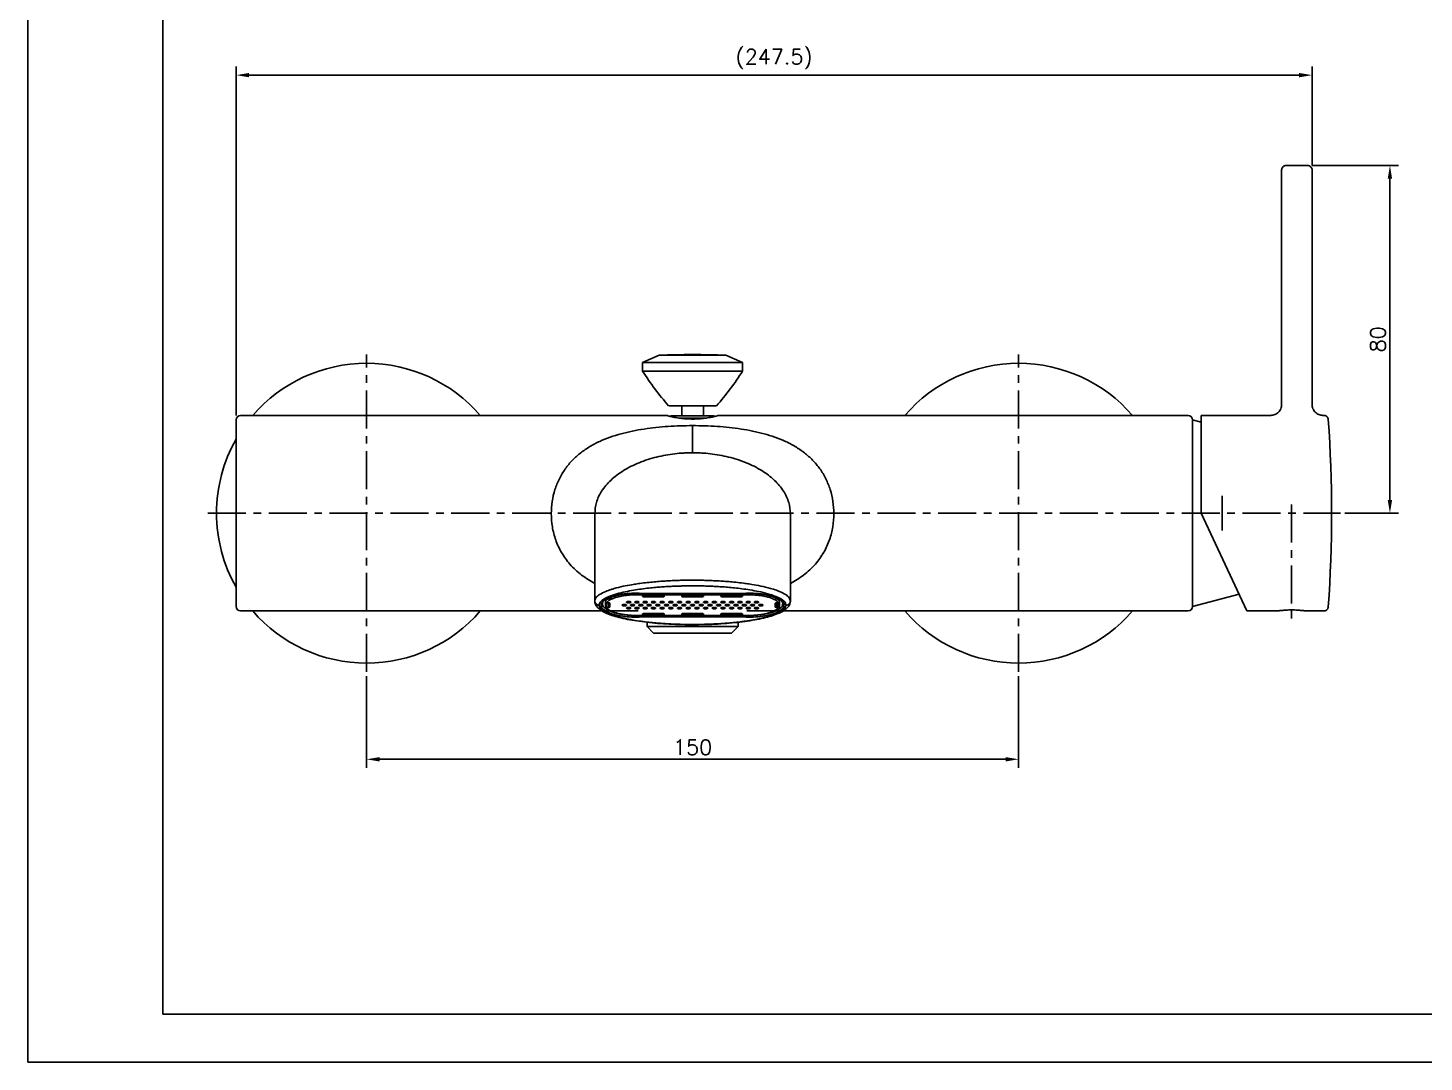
# Model space of a CAD drawing. Extents: x 824 to 1418, y -5538 to -5118.
# Drawn here: x 823.6 to 1144.7, y -5538.2 to -5300.3 of the extents above; entities that cross this region are included whole.
import ezdxf

# ---------------------------------------------------------------- set-up
doc = ezdxf.new("R2010")
doc.units = 0
doc.header["$LTSCALE"] = 7
doc.header["$MEASUREMENT"] = 0
doc.linetypes.add('CENTER', pattern=[2, 1.25, -0.25, 0.25, -0.25])
doc.layers.get('0').update_dxf_attribs({"color": 2, "linetype": 'CONTINUOUS'})
for name, color, linetype in [('CL', 1, 'CENTER'), ('D', 2, 'CONTINUOUS'), ('DWG', 7, 'CONTINUOUS')]:
    doc.layers.add(name, color=color, linetype=linetype)
doc.styles.add('GHS', font='ROMANS', dxfattribs={"bigfont": 'GHS'})

msp = doc.modelspace()

# ---------------------------------------------------------------- linework, layer by layer
at = {"color": 4}
for p, q in [((854.59, -5527.24), (854.59, -5152.24)), ((1403.59, -5527.24), (854.59, -5527.24))]:
    msp.add_line(p, q, dxfattribs=at)
at = {"color": 7, "linetype": 'Continuous'}
for p, q in [((1111.98, -5386.94), (1111.98, -5332.94)), ((1112.98, -5331.94), (1117.98, -5331.94)), ((1118.98, -5386.94), (1118.98, -5332.94)), ((968.81, -5375.61), (964.98, -5377.24)), ((968.81, -5375.61), (984.14, -5375.61)), ((984.14, -5375.61), (987.98, -5377.24)), ((964.98, -5377.24), (987.98, -5377.24)), ((964.98, -5377.24), (964.98, -5379.24)), ((964.98, -5379.24), (987.98, -5379.24)), ((987.98, -5377.24), (987.98, -5379.24)), ((970.98, -5387.24), (981.98, -5387.24)), ((973.98, -5387.24), (973.98, -5389.54)), ((978.98, -5387.24), (978.98, -5389.54)), ((871.48, -5433.44), (871.48, -5390.44)), ((872.48, -5389.44), (970.78, -5389.44)), ((971.48, -5389.54), (971.34, -5389.67)), ((971.48, -5389.54), (981.48, -5389.54)), ((973.28, -5390.04), (979.67, -5390.04)), ((981.48, -5389.54), (981.61, -5389.67)), ((982.18, -5389.44), (1090.48, -5389.44)), ((1109.48, -5389.44), (1093.48, -5389.44)), ((1093.48, -5389.44), (1093.48, -5411.94)), ((1121.7, -5389.44), (1121.48, -5389.44)), ((953.98, -5432.16), (953.98, -5412.04)), ((998.98, -5432.16), (998.98, -5412.04)), ((1093.48, -5411.94), (1103.97, -5434.44)), ((963.48, -5430.72), (963.48, -5430.35)), ((987.28, -5430.43), (965.67, -5430.43)), ((989.48, -5430.72), (989.48, -5430.35)), ((953.98, -5432.17), (953.98, -5432.16)), ((956.46, -5433.5), (956.46, -5431.75)), ((956.48, -5432.17), (956.48, -5431.74)), ((956.76, -5433.61), (956.76, -5432.58)), ((956.76, -5432.58), (957.18, -5432.58)), ((957.18, -5433.61), (956.76, -5433.61)), ((957.18, -5432.58), (957.18, -5433.61)), ((957.48, -5432.69), (957.48, -5433.51)), ((989.48, -5430.72), (963.48, -5430.72)), ((965.47, -5430.86), (969.49, -5430.86)), ((965.47, -5430.86), (965.47, -5431.2)), ((969.49, -5431.2), (965.47, -5431.2)), ((969.49, -5430.86), (969.49, -5431.2)), ((974.47, -5430.86), (978.49, -5430.86)), ((974.47, -5430.86), (974.47, -5431.2)), ((978.49, -5431.2), (974.47, -5431.2)), ((978.49, -5430.86), (978.49, -5431.2)), ((983.47, -5430.86), (983.47, -5431.2)), ((983.47, -5430.86), (987.49, -5430.86)), ((987.49, -5431.2), (983.47, -5431.2)), ((987.49, -5430.86), (987.49, -5431.2)), ((995.48, -5433.51), (995.48, -5432.69)), ((995.78, -5432.58), (996.19, -5432.58)), ((995.78, -5432.58), (995.78, -5433.61)), ((996.19, -5433.61), (995.78, -5433.61)), ((996.19, -5433.61), (996.19, -5432.58)), ((996.48, -5432.17), (996.48, -5431.74)), ((996.49, -5433.5), (996.49, -5431.75)), ((998.98, -5432.17), (998.98, -5432.16)), ((1091.48, -5433.44), (1091.48, -5431.75)), ((872.48, -5434.44), (963.98, -5434.44)), ((963.48, -5435.47), (989.48, -5435.47)), ((963.48, -5435.47), (963.48, -5435.49)), ((963.48, -5435.49), (989.48, -5435.49)), ((965.24, -5435.49), (965.29, -5435.78)), ((965.47, -5435), (969.49, -5435)), ((965.47, -5435), (965.47, -5435.34)), ((969.49, -5435.34), (965.47, -5435.34)), ((965.67, -5435.77), (965.67, -5435.49)), ((965.67, -5435.77), (987.28, -5435.77)), ((966, -5437.05), (966, -5438.04)), ((969.49, -5435), (969.49, -5435.34)), ((974.47, -5435), (978.49, -5435)), ((974.47, -5435), (974.47, -5435.34)), ((978.49, -5435.34), (974.47, -5435.34)), ((978.49, -5435), (978.49, -5435.34)), ((983.47, -5435), (983.47, -5435.34)), ((983.47, -5435), (987.49, -5435)), ((987.49, -5435.34), (983.47, -5435.34)), ((986.96, -5437.05), (986.96, -5438.04)), ((987.28, -5435.49), (987.28, -5435.77)), ((987.49, -5435), (987.49, -5435.34)), ((987.67, -5435.78), (987.72, -5435.49)), ((988.98, -5434.44), (1090.48, -5434.44)), ((989.48, -5435.47), (989.48, -5435.49)), ((1111.03, -5434.44), (1103.97, -5434.44)), ((1121.7, -5434.44), (1117.53, -5434.44)), ((966, -5438.04), (986.96, -5438.04)), ((966, -5438.04), (967.5, -5439.54)), ((967.5, -5439.54), (985.46, -5439.54)), ((986.96, -5438.04), (985.46, -5439.54))]:
    msp.add_line(p, q, dxfattribs=at)
at = {"color": 2, "linetype": 'Continuous'}
msp.add_line((1122.16, -5389.55), (1122.6, -5389.99), dxfattribs=at)
msp.add_lwpolyline([(1417.59, -5118.24), (823.59, -5118.24), (823.59, -5538.24), (1417.59, -5538.24)], close=True)
at = {"color": 7, "linetype": 'Continuous'}
for centre, radius, start, end in [((976.48, -5545.44), 170, 87.4151, 92.5849), ((901.48, -5411.94), 34.5, 40.7057, 139.2943), ((1015.81, -5347.36), 60, 212.0897, 221.6501), ((937.14, -5347.36), 60, 318.3499, 327.9103), ((1051.48, -5411.94), 34.5, 40.7057, 139.2943), ((872.48, -5390.44), 1, 90, 180), ((1090.48, -5390.44), 1, 0, 90), ((823.48, -5411.94), 300, 355.8765, 4.1235), ((901.48, -5411.94), 34.5, 150.4082, 180), ((901.48, -5411.94), 34.5, 180, 209.5918), ((872.48, -5433.44), 1, 180, 270), ((1090.48, -5433.44), 1, 270, 0), ((901.48, -5411.94), 34.5, 220.7057, 319.2943), ((1051.48, -5411.94), 34.5, 220.7057, 319.2943)]:
    msp.add_arc(centre, radius, start, end, dxfattribs=at)
for points in [[(1112.98, -5331.94), (1112.66, -5331.99), (1112.38, -5332.13), (1112.16, -5332.36), (1112.03, -5332.63), (1111.98, -5332.94)], [(1118.98, -5332.94), (1118.93, -5332.63), (1118.79, -5332.36), (1118.57, -5332.13), (1118.29, -5331.99), (1117.98, -5331.94)], [(1111.98, -5386.94), (1111.93, -5387.42), (1111.79, -5387.89), (1111.56, -5388.33), (1111.25, -5388.7), (1110.87, -5389.02), (1110.43, -5389.25), (1109.96, -5389.39), (1109.48, -5389.44)], [(1121.48, -5389.44), (1120.99, -5389.39), (1120.52, -5389.25), (1120.09, -5389.02), (1119.71, -5388.7), (1119.4, -5388.33), (1119.17, -5387.89), (1119.03, -5387.42), (1118.98, -5386.94)], [(943.98, -5412.04), (944.19, -5409.22), (944.82, -5406.51), (945.84, -5404), (947.2, -5401.73), (948.85, -5399.75), (950.75, -5398.05), (952.85, -5396.61), (955.12, -5395.42), (960.03, -5393.67), (965.31, -5392.57), (970.83, -5391.97), (973.65, -5391.83), (976.48, -5391.79)], [(971.11, -5389.62), (970.97, -5389.58), (970.78, -5389.54)], [(971.3, -5389.66), (971.11, -5389.62)], [(981.65, -5389.66), (981.42, -5389.72), (980.52, -5389.9), (979.34, -5390.08), (977.99, -5390.22), (976.52, -5390.27), (975, -5390.22), (973.61, -5390.08), (972.43, -5389.9), (971.53, -5389.72), (971.3, -5389.66)], [(976.48, -5391.79), (979.31, -5391.83), (982.12, -5391.97), (984.9, -5392.21), (987.64, -5392.57), (992.92, -5393.67), (997.83, -5395.42), (1000.1, -5396.61), (1002.2, -5398.05), (1004.1, -5399.75), (1005.76, -5401.73), (1007.12, -5404), (1008.13, -5406.51), (1008.76, -5409.22), (1008.98, -5412.04)], [(976.48, -5398.04), (976.48, -5397.99), (976.48, -5397.72), (976.48, -5397.13), (976.48, -5396.23), (976.48, -5395.13), (976.48, -5393.93), (976.48, -5392.79), (976.48, -5391.79)], [(981.84, -5389.62), (981.65, -5389.66)], [(982.18, -5389.54), (981.99, -5389.58), (981.84, -5389.62)], [(1122.7, -5390.36), (1122.64, -5390.07), (1122.49, -5389.81), (1122.27, -5389.61), (1122, -5389.48), (1121.7, -5389.44)], [(998.98, -5412.04), (998.6, -5409.49), (997.4, -5406.88), (995.31, -5404.38), (992.39, -5402.14), (988.79, -5400.32), (984.76, -5399.02), (982.67, -5398.58), (980.57, -5398.27), (978.5, -5398.09), (977.48, -5398.05), (976.48, -5398.04), (975.47, -5398.05), (974.46, -5398.09), (972.38, -5398.27), (970.29, -5398.58), (968.2, -5399.02), (964.17, -5400.32), (960.57, -5402.14), (957.65, -5404.38), (955.56, -5406.88), (954.35, -5409.49), (953.98, -5412.04)], [(998.98, -5412.04), (998.6, -5409.49), (997.4, -5406.88), (995.31, -5404.38), (992.39, -5402.14), (988.79, -5400.32), (984.76, -5399.02), (982.67, -5398.58), (980.57, -5398.27), (978.5, -5398.09), (977.48, -5398.05), (976.48, -5398.04), (975.47, -5398.05), (974.46, -5398.09), (972.38, -5398.27), (970.29, -5398.58), (968.2, -5399.02), (964.17, -5400.32), (960.57, -5402.14), (957.65, -5404.38), (955.56, -5406.88), (954.35, -5409.49), (953.98, -5412.04)], [(953.97, -5428.09), (950.95, -5426.18), (948.26, -5423.68), (946.32, -5420.97), (945, -5418.1), (944.23, -5415.11), (943.98, -5412.04)], [(1008.98, -5412.04), (1008.73, -5415.07), (1007.97, -5418.04), (1006.67, -5420.92), (1004.72, -5423.65), (1002.02, -5426.17), (998.98, -5428.09)], [(989.44, -5428.23), (988.18, -5428.05), (986.41, -5427.84), (984.78, -5427.69), (983.29, -5427.58), (981.92, -5427.5), (980.66, -5427.44), (979.52, -5427.4), (978.48, -5427.37), (977.52, -5427.36), (976.64, -5427.35), (975.79, -5427.36), (974.9, -5427.36), (973.94, -5427.38), (972.89, -5427.41), (971.75, -5427.46), (970.5, -5427.53), (969.14, -5427.62), (967.66, -5427.74), (966.07, -5427.9), (964.35, -5428.11), (963.74, -5428.19)], [(956.51, -5429.94), (955.07, -5430.68), (954.24, -5431.42), (953.98, -5432.16)], [(997.31, -5432.01), (997, -5431.79), (995.66, -5431.11), (993.75, -5430.47), (991.66, -5429.96), (989.67, -5429.6), (987.83, -5429.33), (986.12, -5429.13), (984.54, -5428.98), (983.09, -5428.87), (981.76, -5428.79), (980.55, -5428.74), (979.43, -5428.7), (978.42, -5428.67), (977.49, -5428.66), (976.63, -5428.66), (975.81, -5428.66), (974.94, -5428.67), (974.01, -5428.69), (972.99, -5428.71), (971.88, -5428.76), (970.67, -5428.82), (969.35, -5428.91), (967.92, -5429.03), (966.38, -5429.18), (964.71, -5429.39), (962.94, -5429.66), (961.04, -5430.02), (959.05, -5430.51), (957.27, -5431.12), (955.96, -5431.79), (955.64, -5432.01)], [(965.29, -5430.41), (963.08, -5430.35), (960.9, -5430.49), (958.91, -5430.83), (957.28, -5431.34), (956.11, -5431.99)], [(961.51, -5430.43), (960.97, -5430.49), (960.04, -5430.63), (959.14, -5430.83), (958.33, -5431.07), (957.65, -5431.34), (957.12, -5431.63), (956.73, -5431.91), (956.48, -5432.17)], [(957.75, -5429.49), (956.51, -5429.94)], [(963.13, -5428.29), (962.5, -5428.39), (960.51, -5428.77), (958.42, -5429.29), (957.75, -5429.49)], [(963.74, -5428.19), (963.13, -5428.29)], [(965.29, -5430.41), (965.35, -5430.42), (965.41, -5430.42), (965.47, -5430.43)], [(965.47, -5430.43), (965.54, -5430.43), (965.6, -5430.43), (965.67, -5430.43)], [(987.28, -5430.43), (987.35, -5430.43), (987.42, -5430.43), (987.49, -5430.43)], [(987.49, -5430.43), (987.55, -5430.42), (987.61, -5430.42), (987.67, -5430.41)], [(996.52, -5431.76), (995.68, -5431.34), (994.04, -5430.83), (992.06, -5430.49), (989.88, -5430.35), (987.67, -5430.41)], [(990.1, -5428.33), (989.44, -5428.23)], [(995.01, -5429.43), (994.38, -5429.24), (992.17, -5428.71), (990.1, -5428.33)], [(996.48, -5432.17), (996.23, -5431.91), (995.84, -5431.63), (995.31, -5431.34), (994.63, -5431.07), (993.82, -5430.83), (992.92, -5430.63), (992, -5430.49), (991.46, -5430.43)], [(995.1, -5429.46), (995.01, -5429.43)], [(996.46, -5429.95), (996.42, -5429.93), (995.1, -5429.46)], [(998.98, -5432.16), (998.71, -5431.42), (997.89, -5430.68), (996.46, -5429.95)], [(953.98, -5432.17), (954.11, -5432.85), (954.68, -5433.72)], [(954.98, -5433.1), (954.6, -5433.03), (954.27, -5432.83), (954.05, -5432.52), (953.98, -5432.17)], [(954.68, -5433.72), (955.58, -5434.42), (956.79, -5435.03), (958.29, -5435.57), (960.05, -5436.05), (962.04, -5436.47), (964.22, -5436.82), (966.55, -5437.11), (969.07, -5437.34), (971.8, -5437.51), (974.78, -5437.6), (977.87, -5437.6), (980.87, -5437.52), (983.64, -5437.36), (986.19, -5437.13), (988.56, -5436.85), (990.77, -5436.49), (992.78, -5436.08), (994.57, -5435.6), (996.1, -5435.06), (997.33, -5434.45), (998.25, -5433.75)], [(955.4, -5432.23), (955.21, -5432.45), (954.98, -5433.1)], [(954.98, -5433.1), (955.21, -5433.75), (955.96, -5434.42), (957.29, -5435.1), (959.2, -5435.74), (961.3, -5436.24), (963.28, -5436.61), (965.13, -5436.88), (966.84, -5437.08), (968.41, -5437.22), (969.86, -5437.33), (971.19, -5437.41), (972.41, -5437.47), (973.52, -5437.51), (974.53, -5437.53), (975.46, -5437.55), (976.32, -5437.55), (977.15, -5437.55), (978.01, -5437.54), (978.95, -5437.52), (979.97, -5437.49), (981.08, -5437.45), (982.29, -5437.39), (983.61, -5437.3), (985.04, -5437.18), (986.58, -5437.03), (988.24, -5436.82), (990.02, -5436.55), (991.92, -5436.19), (993.9, -5435.7), (995.68, -5435.09), (997, -5434.42), (997.74, -5433.75), (997.98, -5433.1)], [(955.64, -5432.01), (955.4, -5432.23)], [(955.63, -5432.46), (955.5, -5432.72), (955.5, -5433.48), (956.11, -5434.21), (957.28, -5434.85), (958.91, -5435.37), (960.9, -5435.71), (963.08, -5435.85), (965.29, -5435.78)], [(955.84, -5432.22), (955.63, -5432.46)], [(955.75, -5432.69), (955.74, -5432.82)], [(955.74, -5432.82), (955.8, -5433.18), (956.39, -5433.88)], [(955.93, -5432.21), (955.8, -5432.45), (955.75, -5432.69)], [(955.98, -5432.09), (955.84, -5432.22)], [(956.12, -5431.97), (955.93, -5432.21)], [(956.11, -5431.99), (955.98, -5432.09)], [(956.46, -5432.27), (956.47, -5432.26), (956.48, -5432.17)], [(956.69, -5432.58), (956.6, -5432.55), (956.54, -5432.5), (956.49, -5432.42), (956.47, -5432.34), (956.46, -5432.27)], [(956.48, -5433.55), (956.47, -5433.53), (956.46, -5433.5)], [(956.48, -5433.55), (956.6, -5433.7)], [(956.69, -5433.61), (956.6, -5433.61), (956.54, -5433.59), (956.49, -5433.57), (956.48, -5433.55)], [(956.6, -5433.7), (956.84, -5433.94), (957.44, -5434.34), (958.19, -5434.68), (959.08, -5434.97), (960.07, -5435.19), (961.16, -5435.36), (962.3, -5435.46), (963.48, -5435.49)], [(963.48, -5430.72), (962.73, -5430.73), (961.87, -5430.78), (960.96, -5430.88), (960.04, -5431.03), (959.15, -5431.24), (958.36, -5431.49), (957.72, -5431.76), (957.24, -5432.05), (956.9, -5432.33), (956.69, -5432.58)], [(956.69, -5432.58), (956.72, -5432.58), (956.74, -5432.58), (956.76, -5432.58)], [(956.69, -5433.61), (956.72, -5433.61), (956.74, -5433.61), (956.76, -5433.61)], [(956.69, -5433.61), (956.9, -5433.87), (957.23, -5434.14), (957.72, -5434.43), (958.36, -5434.7), (959.14, -5434.95), (960.02, -5435.16), (960.95, -5435.31), (961.86, -5435.41), (962.72, -5435.46), (963.48, -5435.47)], [(957.18, -5432.58), (957.27, -5432.59), (957.35, -5432.6), (957.42, -5432.63), (957.46, -5432.66), (957.48, -5432.69)], [(957.48, -5433.51), (957.46, -5433.54), (957.42, -5433.57), (957.35, -5433.59), (957.27, -5433.61), (957.18, -5433.61)], [(960.28, -5433.1), (960.3, -5433.04), (960.37, -5433), (960.48, -5432.96), (960.62, -5432.93), (960.78, -5432.93), (960.93, -5432.93), (961.07, -5432.96), (961.18, -5433), (961.25, -5433.04), (961.28, -5433.1)], [(961.28, -5433.1), (961.25, -5433.15), (961.18, -5433.2), (961.07, -5433.24), (960.93, -5433.26), (960.78, -5433.27), (960.62, -5433.26), (960.48, -5433.24), (960.37, -5433.2), (960.3, -5433.15), (960.28, -5433.1)], [(961.28, -5432.41), (961.3, -5432.36), (961.37, -5432.31), (961.48, -5432.28), (961.62, -5432.25), (961.78, -5432.24), (961.93, -5432.25), (962.07, -5432.28), (962.18, -5432.31), (962.25, -5432.36), (962.28, -5432.41)], [(962.28, -5432.41), (962.25, -5432.47), (962.18, -5432.51), (962.07, -5432.55), (961.93, -5432.58), (961.78, -5432.58), (961.62, -5432.58), (961.48, -5432.55), (961.37, -5432.51), (961.3, -5432.47), (961.28, -5432.41)], [(962.28, -5433.78), (962.25, -5433.73), (962.18, -5433.68), (962.07, -5433.64), (961.93, -5433.62), (961.78, -5433.61), (961.62, -5433.62), (961.48, -5433.64), (961.37, -5433.68), (961.3, -5433.73), (961.28, -5433.78)], [(961.28, -5433.78), (961.3, -5433.83), (961.37, -5433.88), (961.48, -5433.92), (961.62, -5433.94), (961.78, -5433.95), (961.93, -5433.94), (962.07, -5433.92), (962.18, -5433.88), (962.25, -5433.83), (962.28, -5433.78)], [(962.18, -5433.1), (962.2, -5433.04), (962.27, -5433), (962.38, -5432.96), (962.52, -5432.93), (962.68, -5432.93), (962.83, -5432.93), (962.97, -5432.96), (963.08, -5433), (963.15, -5433.04), (963.18, -5433.1)], [(963.18, -5433.1), (963.15, -5433.15), (963.08, -5433.2), (962.97, -5433.24), (962.83, -5433.26), (962.68, -5433.27), (962.52, -5433.26), (962.38, -5433.24), (962.27, -5433.2), (962.2, -5433.15), (962.18, -5433.1)], [(963.18, -5432.41), (963.2, -5432.36), (963.27, -5432.31), (963.38, -5432.28), (963.52, -5432.25), (963.68, -5432.24), (963.83, -5432.25), (963.97, -5432.28), (964.08, -5432.31), (964.15, -5432.36), (964.18, -5432.41)], [(964.18, -5432.41), (964.15, -5432.47), (964.08, -5432.51), (963.97, -5432.55), (963.83, -5432.58), (963.68, -5432.58), (963.52, -5432.58), (963.38, -5432.55), (963.27, -5432.51), (963.2, -5432.47), (963.18, -5432.41)], [(964.18, -5433.78), (964.15, -5433.73), (964.08, -5433.68), (963.97, -5433.64), (963.83, -5433.62), (963.68, -5433.61), (963.52, -5433.62), (963.38, -5433.64), (963.27, -5433.68), (963.2, -5433.73), (963.18, -5433.78)], [(963.18, -5433.78), (963.2, -5433.83), (963.27, -5433.88), (963.38, -5433.92), (963.52, -5433.94), (963.68, -5433.95), (963.83, -5433.94), (963.97, -5433.92), (964.08, -5433.88), (964.15, -5433.83), (964.18, -5433.78)], [(964.08, -5433.1), (964.1, -5433.04), (964.17, -5433), (964.28, -5432.96), (964.42, -5432.93), (964.58, -5432.93), (964.73, -5432.93), (964.87, -5432.96), (964.98, -5433), (965.05, -5433.04), (965.08, -5433.1)], [(965.08, -5433.1), (965.05, -5433.15), (964.98, -5433.2), (964.87, -5433.24), (964.73, -5433.26), (964.58, -5433.27), (964.42, -5433.26), (964.28, -5433.24), (964.17, -5433.2), (964.1, -5433.15), (964.08, -5433.1)], [(964.97, -5431.03), (964.99, -5430.98), (965.06, -5430.93), (965.18, -5430.89), (965.31, -5430.87), (965.47, -5430.86)], [(965.47, -5431.2), (965.31, -5431.19), (965.18, -5431.17), (965.06, -5431.13), (964.99, -5431.08), (964.97, -5431.03)], [(965.08, -5432.41), (965.1, -5432.36), (965.17, -5432.31), (965.28, -5432.28), (965.42, -5432.25), (965.58, -5432.24), (965.73, -5432.25), (965.87, -5432.28), (965.98, -5432.31), (966.05, -5432.36), (966.08, -5432.41)], [(966.08, -5432.41), (966.05, -5432.47), (965.98, -5432.51), (965.87, -5432.55), (965.73, -5432.58), (965.58, -5432.58), (965.42, -5432.58), (965.28, -5432.55), (965.17, -5432.51), (965.1, -5432.47), (965.08, -5432.41)], [(966.08, -5433.78), (966.05, -5433.73), (965.98, -5433.68), (965.87, -5433.64), (965.73, -5433.62), (965.58, -5433.61), (965.42, -5433.62), (965.28, -5433.64), (965.17, -5433.68), (965.1, -5433.73), (965.08, -5433.78)], [(965.08, -5433.78), (965.1, -5433.83), (965.17, -5433.88), (965.28, -5433.92), (965.42, -5433.94), (965.58, -5433.95), (965.73, -5433.94), (965.87, -5433.92), (965.98, -5433.88), (966.05, -5433.83), (966.08, -5433.78)], [(965.98, -5433.1), (966, -5433.04), (966.07, -5433), (966.18, -5432.96), (966.32, -5432.93), (966.48, -5432.93), (966.63, -5432.93), (966.77, -5432.96), (966.88, -5433), (966.95, -5433.04), (966.98, -5433.1)], [(966.98, -5433.1), (966.95, -5433.15), (966.88, -5433.2), (966.77, -5433.24), (966.63, -5433.26), (966.48, -5433.27), (966.32, -5433.26), (966.18, -5433.24), (966.07, -5433.2), (966, -5433.15), (965.98, -5433.1)], [(966.98, -5432.41), (967, -5432.36), (967.07, -5432.31), (967.18, -5432.28), (967.32, -5432.25), (967.48, -5432.24), (967.63, -5432.25), (967.77, -5432.28), (967.88, -5432.31), (967.95, -5432.36), (967.98, -5432.41)], [(967.98, -5432.41), (967.95, -5432.47), (967.88, -5432.51), (967.77, -5432.55), (967.63, -5432.58), (967.48, -5432.58), (967.32, -5432.58), (967.18, -5432.55), (967.07, -5432.51), (967, -5432.47), (966.98, -5432.41)], [(967.98, -5433.78), (967.95, -5433.73), (967.88, -5433.68), (967.77, -5433.64), (967.63, -5433.62), (967.48, -5433.61), (967.32, -5433.62), (967.18, -5433.64), (967.07, -5433.68), (967, -5433.73), (966.98, -5433.78)], [(966.98, -5433.78), (967, -5433.83), (967.07, -5433.88), (967.18, -5433.92), (967.32, -5433.94), (967.48, -5433.95), (967.63, -5433.94), (967.77, -5433.92), (967.88, -5433.88), (967.95, -5433.83), (967.98, -5433.78)], [(967.98, -5433.1), (968, -5433.04), (968.07, -5433), (968.18, -5432.96), (968.32, -5432.93), (968.48, -5432.93), (968.63, -5432.93), (968.77, -5432.96), (968.88, -5433), (968.95, -5433.04), (968.98, -5433.1)], [(968.98, -5433.1), (968.95, -5433.15), (968.88, -5433.2), (968.77, -5433.24), (968.63, -5433.26), (968.48, -5433.27), (968.32, -5433.26), (968.18, -5433.24), (968.07, -5433.2), (968, -5433.15), (967.98, -5433.1)], [(968.98, -5432.41), (969, -5432.36), (969.07, -5432.31), (969.18, -5432.28), (969.32, -5432.25), (969.48, -5432.24), (969.63, -5432.25), (969.77, -5432.28), (969.88, -5432.31), (969.95, -5432.36), (969.98, -5432.41)], [(969.98, -5432.41), (969.95, -5432.47), (969.88, -5432.51), (969.77, -5432.55), (969.63, -5432.58), (969.48, -5432.58), (969.32, -5432.58), (969.18, -5432.55), (969.07, -5432.51), (969, -5432.47), (968.98, -5432.41)], [(969.98, -5433.78), (969.95, -5433.73), (969.88, -5433.68), (969.77, -5433.64), (969.63, -5433.62), (969.48, -5433.61), (969.32, -5433.62), (969.18, -5433.64), (969.07, -5433.68), (969, -5433.73), (968.98, -5433.78)], [(968.98, -5433.78), (969, -5433.83), (969.07, -5433.88), (969.18, -5433.92), (969.32, -5433.94), (969.48, -5433.95), (969.63, -5433.94), (969.77, -5433.92), (969.88, -5433.88), (969.95, -5433.83), (969.98, -5433.78)], [(969.49, -5430.86), (969.64, -5430.87), (969.78, -5430.89), (969.89, -5430.93), (969.96, -5430.98), (969.99, -5431.03)], [(969.99, -5431.03), (969.96, -5431.08), (969.89, -5431.13), (969.78, -5431.17), (969.64, -5431.19), (969.49, -5431.2)], [(969.98, -5433.1), (970, -5433.04), (970.07, -5433), (970.18, -5432.96), (970.32, -5432.93), (970.48, -5432.93), (970.63, -5432.93), (970.77, -5432.96), (970.88, -5433), (970.95, -5433.04), (970.98, -5433.1)], [(970.98, -5433.1), (970.95, -5433.15), (970.88, -5433.2), (970.77, -5433.24), (970.63, -5433.26), (970.48, -5433.27), (970.32, -5433.26), (970.18, -5433.24), (970.07, -5433.2), (970, -5433.15), (969.98, -5433.1)], [(970.98, -5432.41), (971, -5432.36), (971.07, -5432.31), (971.18, -5432.28), (971.32, -5432.25), (971.48, -5432.24), (971.63, -5432.25), (971.77, -5432.28), (971.88, -5432.31), (971.95, -5432.36), (971.98, -5432.41)], [(971.98, -5432.41), (971.95, -5432.47), (971.88, -5432.51), (971.77, -5432.55), (971.63, -5432.58), (971.48, -5432.58), (971.32, -5432.58), (971.18, -5432.55), (971.07, -5432.51), (971, -5432.47), (970.98, -5432.41)], [(971.98, -5433.78), (971.95, -5433.73), (971.88, -5433.68), (971.77, -5433.64), (971.63, -5433.62), (971.48, -5433.61), (971.32, -5433.62), (971.18, -5433.64), (971.07, -5433.68), (971, -5433.73), (970.98, -5433.78)], [(970.98, -5433.78), (971, -5433.83), (971.07, -5433.88), (971.18, -5433.92), (971.32, -5433.94), (971.48, -5433.95), (971.63, -5433.94), (971.77, -5433.92), (971.88, -5433.88), (971.95, -5433.83), (971.98, -5433.78)], [(971.98, -5433.1), (972, -5433.04), (972.07, -5433), (972.18, -5432.96), (972.32, -5432.93), (972.48, -5432.93), (972.63, -5432.93), (972.77, -5432.96), (972.88, -5433), (972.95, -5433.04), (972.98, -5433.1)], [(972.98, -5433.1), (972.95, -5433.15), (972.88, -5433.2), (972.77, -5433.24), (972.63, -5433.26), (972.48, -5433.27), (972.32, -5433.26), (972.18, -5433.24), (972.07, -5433.2), (972, -5433.15), (971.98, -5433.1)], [(972.98, -5432.41), (973, -5432.36), (973.07, -5432.31), (973.18, -5432.28), (973.32, -5432.25), (973.48, -5432.24), (973.63, -5432.25), (973.77, -5432.28), (973.88, -5432.31), (973.95, -5432.36), (973.98, -5432.41)], [(973.98, -5432.41), (973.95, -5432.47), (973.88, -5432.51), (973.77, -5432.55), (973.63, -5432.58), (973.48, -5432.58), (973.32, -5432.58), (973.18, -5432.55), (973.07, -5432.51), (973, -5432.47), (972.98, -5432.41)], [(973.98, -5433.78), (973.95, -5433.73), (973.88, -5433.68), (973.77, -5433.64), (973.63, -5433.62), (973.48, -5433.61), (973.32, -5433.62), (973.18, -5433.64), (973.07, -5433.68), (973, -5433.73), (972.98, -5433.78)], [(972.98, -5433.78), (973, -5433.83), (973.07, -5433.88), (973.18, -5433.92), (973.32, -5433.94), (973.48, -5433.95), (973.63, -5433.94), (973.77, -5433.92), (973.88, -5433.88), (973.95, -5433.83), (973.98, -5433.78)], [(973.97, -5431.03), (973.99, -5430.98), (974.06, -5430.93), (974.18, -5430.89), (974.31, -5430.87), (974.47, -5430.86)], [(974.47, -5431.2), (974.31, -5431.19), (974.18, -5431.17), (974.06, -5431.13), (973.99, -5431.08), (973.97, -5431.03)], [(973.98, -5433.1), (974, -5433.04), (974.07, -5433), (974.18, -5432.96), (974.32, -5432.93), (974.48, -5432.93), (974.63, -5432.93), (974.77, -5432.96), (974.88, -5433), (974.95, -5433.04), (974.98, -5433.1)], [(974.98, -5433.1), (974.95, -5433.15), (974.88, -5433.2), (974.77, -5433.24), (974.63, -5433.26), (974.48, -5433.27), (974.32, -5433.26), (974.18, -5433.24), (974.07, -5433.2), (974, -5433.15), (973.98, -5433.1)], [(974.98, -5432.41), (975, -5432.36), (975.07, -5432.31), (975.18, -5432.28), (975.32, -5432.25), (975.48, -5432.24), (975.63, -5432.25), (975.77, -5432.28), (975.88, -5432.31), (975.95, -5432.36), (975.98, -5432.41)], [(975.98, -5432.41), (975.95, -5432.47), (975.88, -5432.51), (975.77, -5432.55), (975.63, -5432.58), (975.48, -5432.58), (975.32, -5432.58), (975.18, -5432.55), (975.07, -5432.51), (975, -5432.47), (974.98, -5432.41)], [(975.98, -5433.78), (975.95, -5433.73), (975.88, -5433.68), (975.77, -5433.64), (975.63, -5433.62), (975.48, -5433.61), (975.32, -5433.62), (975.18, -5433.64), (975.07, -5433.68), (975, -5433.73), (974.98, -5433.78)], [(974.98, -5433.78), (975, -5433.83), (975.07, -5433.88), (975.18, -5433.92), (975.32, -5433.94), (975.48, -5433.95), (975.63, -5433.94), (975.77, -5433.92), (975.88, -5433.88), (975.95, -5433.83), (975.98, -5433.78)], [(975.98, -5433.1), (976, -5433.04), (976.07, -5433), (976.18, -5432.96), (976.32, -5432.93), (976.48, -5432.93), (976.63, -5432.93), (976.77, -5432.96), (976.88, -5433), (976.95, -5433.04), (976.98, -5433.1)], [(976.98, -5433.1), (976.95, -5433.15), (976.88, -5433.2), (976.77, -5433.24), (976.63, -5433.26), (976.48, -5433.27), (976.32, -5433.26), (976.18, -5433.24), (976.07, -5433.2), (976, -5433.15), (975.98, -5433.1)], [(977.98, -5432.41), (977.95, -5432.36), (977.88, -5432.31), (977.77, -5432.28), (977.63, -5432.25), (977.48, -5432.24), (977.32, -5432.25), (977.18, -5432.28), (977.07, -5432.31), (977, -5432.36), (976.98, -5432.41)], [(976.98, -5432.41), (977, -5432.47), (977.07, -5432.51), (977.18, -5432.55), (977.32, -5432.58), (977.48, -5432.58), (977.63, -5432.58), (977.77, -5432.55), (977.88, -5432.51), (977.95, -5432.47), (977.98, -5432.41)], [(976.98, -5433.78), (977, -5433.73), (977.07, -5433.68), (977.18, -5433.64), (977.32, -5433.62), (977.48, -5433.61), (977.63, -5433.62), (977.77, -5433.64), (977.88, -5433.68), (977.95, -5433.73), (977.98, -5433.78)], [(977.98, -5433.78), (977.95, -5433.83), (977.88, -5433.88), (977.77, -5433.92), (977.63, -5433.94), (977.48, -5433.95), (977.32, -5433.94), (977.18, -5433.92), (977.07, -5433.88), (977, -5433.83), (976.98, -5433.78)], [(977.98, -5433.1), (978, -5433.04), (978.07, -5433), (978.18, -5432.96), (978.32, -5432.93), (978.48, -5432.93), (978.63, -5432.93), (978.77, -5432.96), (978.88, -5433), (978.95, -5433.04), (978.98, -5433.1)], [(978.98, -5433.1), (978.95, -5433.15), (978.88, -5433.2), (978.77, -5433.24), (978.63, -5433.26), (978.48, -5433.27), (978.32, -5433.26), (978.18, -5433.24), (978.07, -5433.2), (978, -5433.15), (977.98, -5433.1)], [(978.49, -5430.86), (978.64, -5430.87), (978.78, -5430.89), (978.89, -5430.93), (978.96, -5430.98), (978.99, -5431.03)], [(978.99, -5431.03), (978.96, -5431.08), (978.89, -5431.13), (978.78, -5431.17), (978.64, -5431.19), (978.49, -5431.2)], [(979.98, -5432.41), (979.95, -5432.36), (979.88, -5432.31), (979.77, -5432.28), (979.63, -5432.25), (979.48, -5432.24), (979.32, -5432.25), (979.18, -5432.28), (979.07, -5432.31), (979, -5432.36), (978.98, -5432.41)], [(978.98, -5432.41), (979, -5432.47), (979.07, -5432.51), (979.18, -5432.55), (979.32, -5432.58), (979.48, -5432.58), (979.63, -5432.58), (979.77, -5432.55), (979.88, -5432.51), (979.95, -5432.47), (979.98, -5432.41)], [(978.98, -5433.78), (979, -5433.73), (979.07, -5433.68), (979.18, -5433.64), (979.32, -5433.62), (979.48, -5433.61), (979.63, -5433.62), (979.77, -5433.64), (979.88, -5433.68), (979.95, -5433.73), (979.98, -5433.78)], [(979.98, -5433.78), (979.95, -5433.83), (979.88, -5433.88), (979.77, -5433.92), (979.63, -5433.94), (979.48, -5433.95), (979.32, -5433.94), (979.18, -5433.92), (979.07, -5433.88), (979, -5433.83), (978.98, -5433.78)], [(979.98, -5433.1), (980, -5433.04), (980.07, -5433), (980.18, -5432.96), (980.32, -5432.93), (980.48, -5432.93), (980.63, -5432.93), (980.77, -5432.96), (980.88, -5433), (980.95, -5433.04), (980.98, -5433.1)], [(980.98, -5433.1), (980.95, -5433.15), (980.88, -5433.2), (980.77, -5433.24), (980.63, -5433.26), (980.48, -5433.27), (980.32, -5433.26), (980.18, -5433.24), (980.07, -5433.2), (980, -5433.15), (979.98, -5433.1)], [(981.98, -5432.41), (981.95, -5432.36), (981.88, -5432.31), (981.77, -5432.28), (981.63, -5432.25), (981.48, -5432.24), (981.32, -5432.25), (981.18, -5432.28), (981.07, -5432.31), (981, -5432.36), (980.98, -5432.41)], [(980.98, -5432.41), (981, -5432.47), (981.07, -5432.51), (981.18, -5432.55), (981.32, -5432.58), (981.48, -5432.58), (981.63, -5432.58), (981.77, -5432.55), (981.88, -5432.51), (981.95, -5432.47), (981.98, -5432.41)], [(980.98, -5433.78), (981, -5433.73), (981.07, -5433.68), (981.18, -5433.64), (981.32, -5433.62), (981.48, -5433.61), (981.63, -5433.62), (981.77, -5433.64), (981.88, -5433.68), (981.95, -5433.73), (981.98, -5433.78)], [(981.98, -5433.78), (981.95, -5433.83), (981.88, -5433.88), (981.77, -5433.92), (981.63, -5433.94), (981.48, -5433.95), (981.32, -5433.94), (981.18, -5433.92), (981.07, -5433.88), (981, -5433.83), (980.98, -5433.78)], [(981.98, -5433.1), (982, -5433.04), (982.07, -5433), (982.18, -5432.96), (982.32, -5432.93), (982.48, -5432.93), (982.63, -5432.93), (982.77, -5432.96), (982.88, -5433), (982.95, -5433.04), (982.98, -5433.1)], [(982.98, -5433.1), (982.95, -5433.15), (982.88, -5433.2), (982.77, -5433.24), (982.63, -5433.26), (982.48, -5433.27), (982.32, -5433.26), (982.18, -5433.24), (982.07, -5433.2), (982, -5433.15), (981.98, -5433.1)], [(982.97, -5431.03), (982.99, -5430.98), (983.06, -5430.93), (983.18, -5430.89), (983.31, -5430.87), (983.47, -5430.86)], [(983.47, -5431.2), (983.31, -5431.19), (983.18, -5431.17), (983.06, -5431.13), (982.99, -5431.08), (982.97, -5431.03)], [(983.98, -5432.41), (983.95, -5432.36), (983.88, -5432.31), (983.77, -5432.28), (983.63, -5432.25), (983.48, -5432.24), (983.32, -5432.25), (983.18, -5432.28), (983.07, -5432.31), (983, -5432.36), (982.98, -5432.41)], [(982.98, -5432.41), (983, -5432.47), (983.07, -5432.51), (983.18, -5432.55), (983.32, -5432.58), (983.48, -5432.58), (983.63, -5432.58), (983.77, -5432.55), (983.88, -5432.51), (983.95, -5432.47), (983.98, -5432.41)], [(982.98, -5433.78), (983, -5433.73), (983.07, -5433.68), (983.18, -5433.64), (983.32, -5433.62), (983.48, -5433.61), (983.63, -5433.62), (983.77, -5433.64), (983.88, -5433.68), (983.95, -5433.73), (983.98, -5433.78)], [(983.98, -5433.78), (983.95, -5433.83), (983.88, -5433.88), (983.77, -5433.92), (983.63, -5433.94), (983.48, -5433.95), (983.32, -5433.94), (983.18, -5433.92), (983.07, -5433.88), (983, -5433.83), (982.98, -5433.78)], [(983.98, -5433.1), (984, -5433.04), (984.07, -5433), (984.18, -5432.96), (984.32, -5432.93), (984.48, -5432.93), (984.63, -5432.93), (984.77, -5432.96), (984.88, -5433), (984.95, -5433.04), (984.98, -5433.1)], [(984.98, -5433.1), (984.95, -5433.15), (984.88, -5433.2), (984.77, -5433.24), (984.63, -5433.26), (984.48, -5433.27), (984.32, -5433.26), (984.18, -5433.24), (984.07, -5433.2), (984, -5433.15), (983.98, -5433.1)], [(985.98, -5432.41), (985.95, -5432.36), (985.88, -5432.31), (985.77, -5432.28), (985.63, -5432.25), (985.48, -5432.24), (985.32, -5432.25), (985.18, -5432.28), (985.07, -5432.31), (985, -5432.36), (984.98, -5432.41)], [(984.98, -5432.41), (985, -5432.47), (985.07, -5432.51), (985.18, -5432.55), (985.32, -5432.58), (985.48, -5432.58), (985.63, -5432.58), (985.77, -5432.55), (985.88, -5432.51), (985.95, -5432.47), (985.98, -5432.41)], [(984.98, -5433.78), (985, -5433.73), (985.07, -5433.68), (985.18, -5433.64), (985.32, -5433.62), (985.48, -5433.61), (985.63, -5433.62), (985.77, -5433.64), (985.88, -5433.68), (985.95, -5433.73), (985.98, -5433.78)], [(985.98, -5433.78), (985.95, -5433.83), (985.88, -5433.88), (985.77, -5433.92), (985.63, -5433.94), (985.48, -5433.95), (985.32, -5433.94), (985.18, -5433.92), (985.07, -5433.88), (985, -5433.83), (984.98, -5433.78)], [(985.98, -5433.1), (986, -5433.04), (986.07, -5433), (986.18, -5432.96), (986.32, -5432.93), (986.48, -5432.93), (986.63, -5432.93), (986.77, -5432.96), (986.88, -5433), (986.95, -5433.04), (986.98, -5433.1)], [(986.98, -5433.1), (986.95, -5433.15), (986.88, -5433.2), (986.77, -5433.24), (986.63, -5433.26), (986.48, -5433.27), (986.32, -5433.26), (986.18, -5433.24), (986.07, -5433.2), (986, -5433.15), (985.98, -5433.1)], [(987.88, -5432.41), (987.85, -5432.36), (987.78, -5432.31), (987.67, -5432.28), (987.53, -5432.25), (987.38, -5432.24), (987.22, -5432.25), (987.08, -5432.28), (986.97, -5432.31), (986.9, -5432.36), (986.88, -5432.41)], [(986.88, -5432.41), (986.9, -5432.47), (986.97, -5432.51), (987.08, -5432.55), (987.22, -5432.58), (987.38, -5432.58), (987.53, -5432.58), (987.67, -5432.55), (987.78, -5432.51), (987.85, -5432.47), (987.88, -5432.41)], [(986.88, -5433.78), (986.9, -5433.73), (986.97, -5433.68), (987.08, -5433.64), (987.22, -5433.62), (987.38, -5433.61), (987.53, -5433.62), (987.67, -5433.64), (987.78, -5433.68), (987.85, -5433.73), (987.88, -5433.78)], [(987.88, -5433.78), (987.85, -5433.83), (987.78, -5433.88), (987.67, -5433.92), (987.53, -5433.94), (987.38, -5433.95), (987.22, -5433.94), (987.08, -5433.92), (986.97, -5433.88), (986.9, -5433.83), (986.88, -5433.78)], [(987.49, -5430.86), (987.64, -5430.87), (987.78, -5430.89), (987.89, -5430.93), (987.96, -5430.98), (987.99, -5431.03)], [(987.99, -5431.03), (987.96, -5431.08), (987.89, -5431.13), (987.78, -5431.17), (987.64, -5431.19), (987.49, -5431.2)], [(987.67, -5435.78), (989.88, -5435.85), (992.06, -5435.71), (994.04, -5435.37), (995.68, -5434.85), (996.84, -5434.21), (997.45, -5433.48), (997.45, -5432.72), (997.32, -5432.46)], [(987.88, -5433.1), (987.9, -5433.04), (987.97, -5433), (988.08, -5432.96), (988.22, -5432.93), (988.38, -5432.93), (988.53, -5432.93), (988.67, -5432.96), (988.78, -5433), (988.85, -5433.04), (988.88, -5433.1)], [(988.88, -5433.1), (988.85, -5433.15), (988.78, -5433.2), (988.67, -5433.24), (988.53, -5433.26), (988.38, -5433.27), (988.22, -5433.26), (988.08, -5433.24), (987.97, -5433.2), (987.9, -5433.15), (987.88, -5433.1)], [(989.78, -5432.41), (989.75, -5432.36), (989.68, -5432.31), (989.57, -5432.28), (989.43, -5432.25), (989.28, -5432.24), (989.12, -5432.25), (988.98, -5432.28), (988.87, -5432.31), (988.8, -5432.36), (988.78, -5432.41)], [(988.78, -5432.41), (988.8, -5432.47), (988.87, -5432.51), (988.98, -5432.55), (989.12, -5432.58), (989.28, -5432.58), (989.43, -5432.58), (989.57, -5432.55), (989.68, -5432.51), (989.75, -5432.47), (989.78, -5432.41)], [(988.78, -5433.78), (988.8, -5433.73), (988.87, -5433.68), (988.98, -5433.64), (989.12, -5433.62), (989.28, -5433.61), (989.43, -5433.62), (989.57, -5433.64), (989.68, -5433.68), (989.75, -5433.73), (989.78, -5433.78)], [(989.78, -5433.78), (989.75, -5433.83), (989.68, -5433.88), (989.57, -5433.92), (989.43, -5433.94), (989.28, -5433.95), (989.12, -5433.94), (988.98, -5433.92), (988.87, -5433.88), (988.8, -5433.83), (988.78, -5433.78)], [(996.26, -5432.58), (996.06, -5432.33), (995.72, -5432.05), (995.24, -5431.77), (994.6, -5431.49), (993.82, -5431.24), (992.93, -5431.03), (992.01, -5430.88), (991.09, -5430.79), (990.23, -5430.73), (989.48, -5430.72)], [(989.48, -5435.47), (990.23, -5435.46), (991.08, -5435.41), (992, -5435.31), (992.92, -5435.16), (993.81, -5434.96), (994.59, -5434.71), (995.23, -5434.43), (995.72, -5434.14), (996.05, -5433.87), (996.26, -5433.61)], [(989.48, -5435.49), (990.65, -5435.46), (991.8, -5435.36), (992.88, -5435.19), (993.88, -5434.97), (994.77, -5434.68), (995.52, -5434.34), (996.11, -5433.94), (996.36, -5433.7)], [(989.78, -5433.1), (989.8, -5433.04), (989.87, -5433), (989.98, -5432.96), (990.12, -5432.93), (990.28, -5432.93), (990.43, -5432.93), (990.57, -5432.96), (990.68, -5433), (990.75, -5433.04), (990.78, -5433.1)], [(990.78, -5433.1), (990.75, -5433.15), (990.68, -5433.2), (990.57, -5433.24), (990.43, -5433.26), (990.28, -5433.27), (990.12, -5433.26), (989.98, -5433.24), (989.87, -5433.2), (989.8, -5433.15), (989.78, -5433.1)], [(991.68, -5432.41), (991.65, -5432.36), (991.58, -5432.31), (991.47, -5432.28), (991.33, -5432.25), (991.18, -5432.24), (991.02, -5432.25), (990.88, -5432.28), (990.77, -5432.31), (990.7, -5432.36), (990.68, -5432.41)], [(990.68, -5432.41), (990.7, -5432.47), (990.77, -5432.51), (990.88, -5432.55), (991.02, -5432.58), (991.18, -5432.58), (991.33, -5432.58), (991.47, -5432.55), (991.58, -5432.51), (991.65, -5432.47), (991.68, -5432.41)], [(990.68, -5433.78), (990.7, -5433.73), (990.77, -5433.68), (990.88, -5433.64), (991.02, -5433.62), (991.18, -5433.61), (991.33, -5433.62), (991.47, -5433.64), (991.58, -5433.68), (991.65, -5433.73), (991.68, -5433.78)], [(991.68, -5433.78), (991.65, -5433.83), (991.58, -5433.88), (991.47, -5433.92), (991.33, -5433.94), (991.18, -5433.95), (991.02, -5433.94), (990.88, -5433.92), (990.77, -5433.88), (990.7, -5433.83), (990.68, -5433.78)], [(991.68, -5433.1), (991.7, -5433.04), (991.77, -5433), (991.88, -5432.96), (992.02, -5432.93), (992.18, -5432.93), (992.33, -5432.93), (992.47, -5432.96), (992.58, -5433), (992.65, -5433.04), (992.68, -5433.1)], [(992.68, -5433.1), (992.65, -5433.15), (992.58, -5433.2), (992.47, -5433.24), (992.33, -5433.26), (992.18, -5433.27), (992.02, -5433.26), (991.88, -5433.24), (991.77, -5433.2), (991.7, -5433.15), (991.68, -5433.1)], [(995.48, -5432.69), (995.49, -5432.66), (995.54, -5432.63), (995.6, -5432.6), (995.69, -5432.59), (995.78, -5432.58)], [(995.78, -5433.61), (995.69, -5433.61), (995.6, -5433.59), (995.54, -5433.57), (995.49, -5433.54), (995.48, -5433.51)], [(996.26, -5432.58), (996.24, -5432.58), (996.21, -5432.58), (996.19, -5432.58)], [(996.26, -5433.61), (996.24, -5433.61), (996.21, -5433.61), (996.19, -5433.61)], [(996.26, -5432.58), (996.35, -5432.55), (996.42, -5432.5), (996.46, -5432.42), (996.48, -5432.34), (996.49, -5432.27)], [(996.26, -5433.61), (996.35, -5433.61), (996.42, -5433.59), (996.46, -5433.57), (996.47, -5433.55)], [(996.36, -5433.7), (996.47, -5433.55)], [(996.47, -5433.55), (996.48, -5433.53), (996.49, -5433.5)], [(996.49, -5432.27), (996.49, -5432.26), (996.48, -5432.17)], [(996.98, -5432.09), (996.84, -5431.99), (996.52, -5431.76)], [(996.57, -5433.88), (997.15, -5433.18), (997.22, -5432.82)], [(997.21, -5432.69), (997.15, -5432.45), (996.83, -5431.97)], [(997.11, -5432.22), (996.98, -5432.09)], [(997.32, -5432.46), (997.11, -5432.22)], [(997.22, -5432.82), (997.21, -5432.69)], [(997.56, -5432.23), (997.31, -5432.01)], [(997.98, -5433.1), (997.74, -5432.45), (997.56, -5432.23)], [(997.98, -5433.1), (998.36, -5433.03), (998.68, -5432.83), (998.9, -5432.52), (998.98, -5432.17)], [(998.25, -5433.75), (998.84, -5432.88), (998.98, -5432.17)], [(1121.7, -5434.44), (1122, -5434.39), (1122.27, -5434.26), (1122.49, -5434.06), (1122.64, -5433.8), (1122.7, -5433.51)], [(956.39, -5433.88), (957.51, -5434.51), (959.08, -5435), (960.19, -5435.22)], [(964.97, -5435.17), (964.99, -5435.11), (965.06, -5435.07), (965.18, -5435.03), (965.31, -5435), (965.47, -5435)], [(965.47, -5435.34), (965.31, -5435.33), (965.18, -5435.31), (965.06, -5435.27), (964.99, -5435.22), (964.97, -5435.17)], [(965.47, -5435.77), (965.41, -5435.77), (965.35, -5435.78), (965.29, -5435.78)], [(965.67, -5435.77), (965.6, -5435.77), (965.54, -5435.77), (965.47, -5435.77)], [(969.49, -5435), (969.64, -5435), (969.78, -5435.03), (969.89, -5435.07), (969.96, -5435.11), (969.99, -5435.17)], [(969.99, -5435.17), (969.96, -5435.22), (969.89, -5435.27), (969.78, -5435.31), (969.64, -5435.33), (969.49, -5435.34)], [(973.97, -5435.17), (973.99, -5435.11), (974.06, -5435.07), (974.18, -5435.03), (974.31, -5435), (974.47, -5435)], [(974.47, -5435.34), (974.31, -5435.33), (974.18, -5435.31), (974.06, -5435.27), (973.99, -5435.22), (973.97, -5435.17)], [(978.49, -5435), (978.64, -5435), (978.78, -5435.03), (978.89, -5435.07), (978.96, -5435.11), (978.99, -5435.17)], [(978.99, -5435.17), (978.96, -5435.22), (978.89, -5435.27), (978.78, -5435.31), (978.64, -5435.33), (978.49, -5435.34)], [(982.97, -5435.17), (982.99, -5435.11), (983.06, -5435.07), (983.18, -5435.03), (983.31, -5435), (983.47, -5435)], [(983.47, -5435.34), (983.31, -5435.33), (983.18, -5435.31), (983.06, -5435.27), (982.99, -5435.22), (982.97, -5435.17)], [(987.49, -5435.77), (987.42, -5435.77), (987.35, -5435.77), (987.28, -5435.77)], [(987.49, -5435), (987.64, -5435), (987.78, -5435.03), (987.89, -5435.07), (987.96, -5435.11), (987.99, -5435.17)], [(987.99, -5435.17), (987.96, -5435.22), (987.89, -5435.27), (987.78, -5435.31), (987.64, -5435.33), (987.49, -5435.34)], [(987.67, -5435.78), (987.61, -5435.78), (987.55, -5435.77), (987.49, -5435.77)], [(992.77, -5435.22), (993.87, -5435), (995.45, -5434.51), (996.57, -5433.88)], [(1111.03, -5434.44), (1111.09, -5434.43), (1111.28, -5434.4), (1111.58, -5434.36), (1111.98, -5434.32), (1112.47, -5434.27), (1113.03, -5434.24), (1113.64, -5434.21), (1114.28, -5434.2)], [(1114.28, -5434.2), (1114.91, -5434.21), (1115.52, -5434.24), (1116.08, -5434.27), (1116.57, -5434.32), (1116.98, -5434.36), (1117.28, -5434.4), (1117.47, -5434.43), (1117.53, -5434.44)]]:
    msp.add_spline(points, degree=3, dxfattribs=at)
at = {"layer": 'CL'}
for p, q in [((901.48, -5448.44), (901.48, -5375.44)), ((1051.48, -5448.44), (1051.48, -5375.44)), ((1098.28, -5407.94), (1098.28, -5415.94)), ((1114.28, -5409.94), (1114.28, -5436.2)), ((864.98, -5411.94), (1125.48, -5411.94))]:
    msp.add_line(p, q, dxfattribs=at)
at = {"layer": 'D'}
for p, q in [((871.48, -5389.44), (871.48, -5309.14)), ((874.48, -5311.14), (1115.98, -5311.14)), ((1118.98, -5331.94), (1118.98, -5309.14)), ((1118.98, -5331.94), (1138.88, -5331.94)), ((1136.88, -5408.94), (1136.88, -5334.94)), ((1126.48, -5411.94), (1138.88, -5411.94)), ((901.48, -5449.44), (901.48, -5470.57)), ((1051.48, -5449.44), (1051.48, -5470.57)), ((904.48, -5468.57), (1048.48, -5468.57))]:
    msp.add_line(p, q, dxfattribs=at)
for points in [[(874.48, -5310.64), (874.48, -5311.64), (871.48, -5311.14)], [(1115.98, -5310.64), (1115.98, -5311.64), (1118.98, -5311.14)], [(1136.38, -5334.94), (1137.38, -5334.94), (1136.88, -5331.94)], [(1136.38, -5408.94), (1137.38, -5408.94), (1136.88, -5411.94)], [(904.48, -5468.07), (904.48, -5469.07), (901.48, -5468.57)], [(1048.48, -5468.07), (1048.48, -5469.07), (1051.48, -5468.57)]]:
    msp.add_solid(points, dxfattribs=at)
at = {"layer": 'DWG'}
for p, q in [((1091.48, -5390.44), (1093.48, -5390.97)), ((1091.48, -5390.44), (1091.48, -5433.44)), ((1091.48, -5433.44), (1102.17, -5430.57))]:
    msp.add_line(p, q, dxfattribs=at)

# ---------------------------------------------------------------- texts
at = {"layer": 'D', "char_height": 3.5, "attachment_point": 5, "style": 'GHS'}
for s, insert in [('(247.5)', (995.23, -5307.47)), ('\\A1;150', (976.48, -5465.82))]:
    msp.add_mtext(s, dxfattribs=dict(at, insert=insert))
at = {"layer": 'D', "insert": (1134.13, -5371.94), "char_height": 3.5, "attachment_point": 5, "rotation": 90, "style": 'GHS'}
msp.add_mtext('\\A1;80', dxfattribs=at)

doc.saveas('drawing.dxf')
